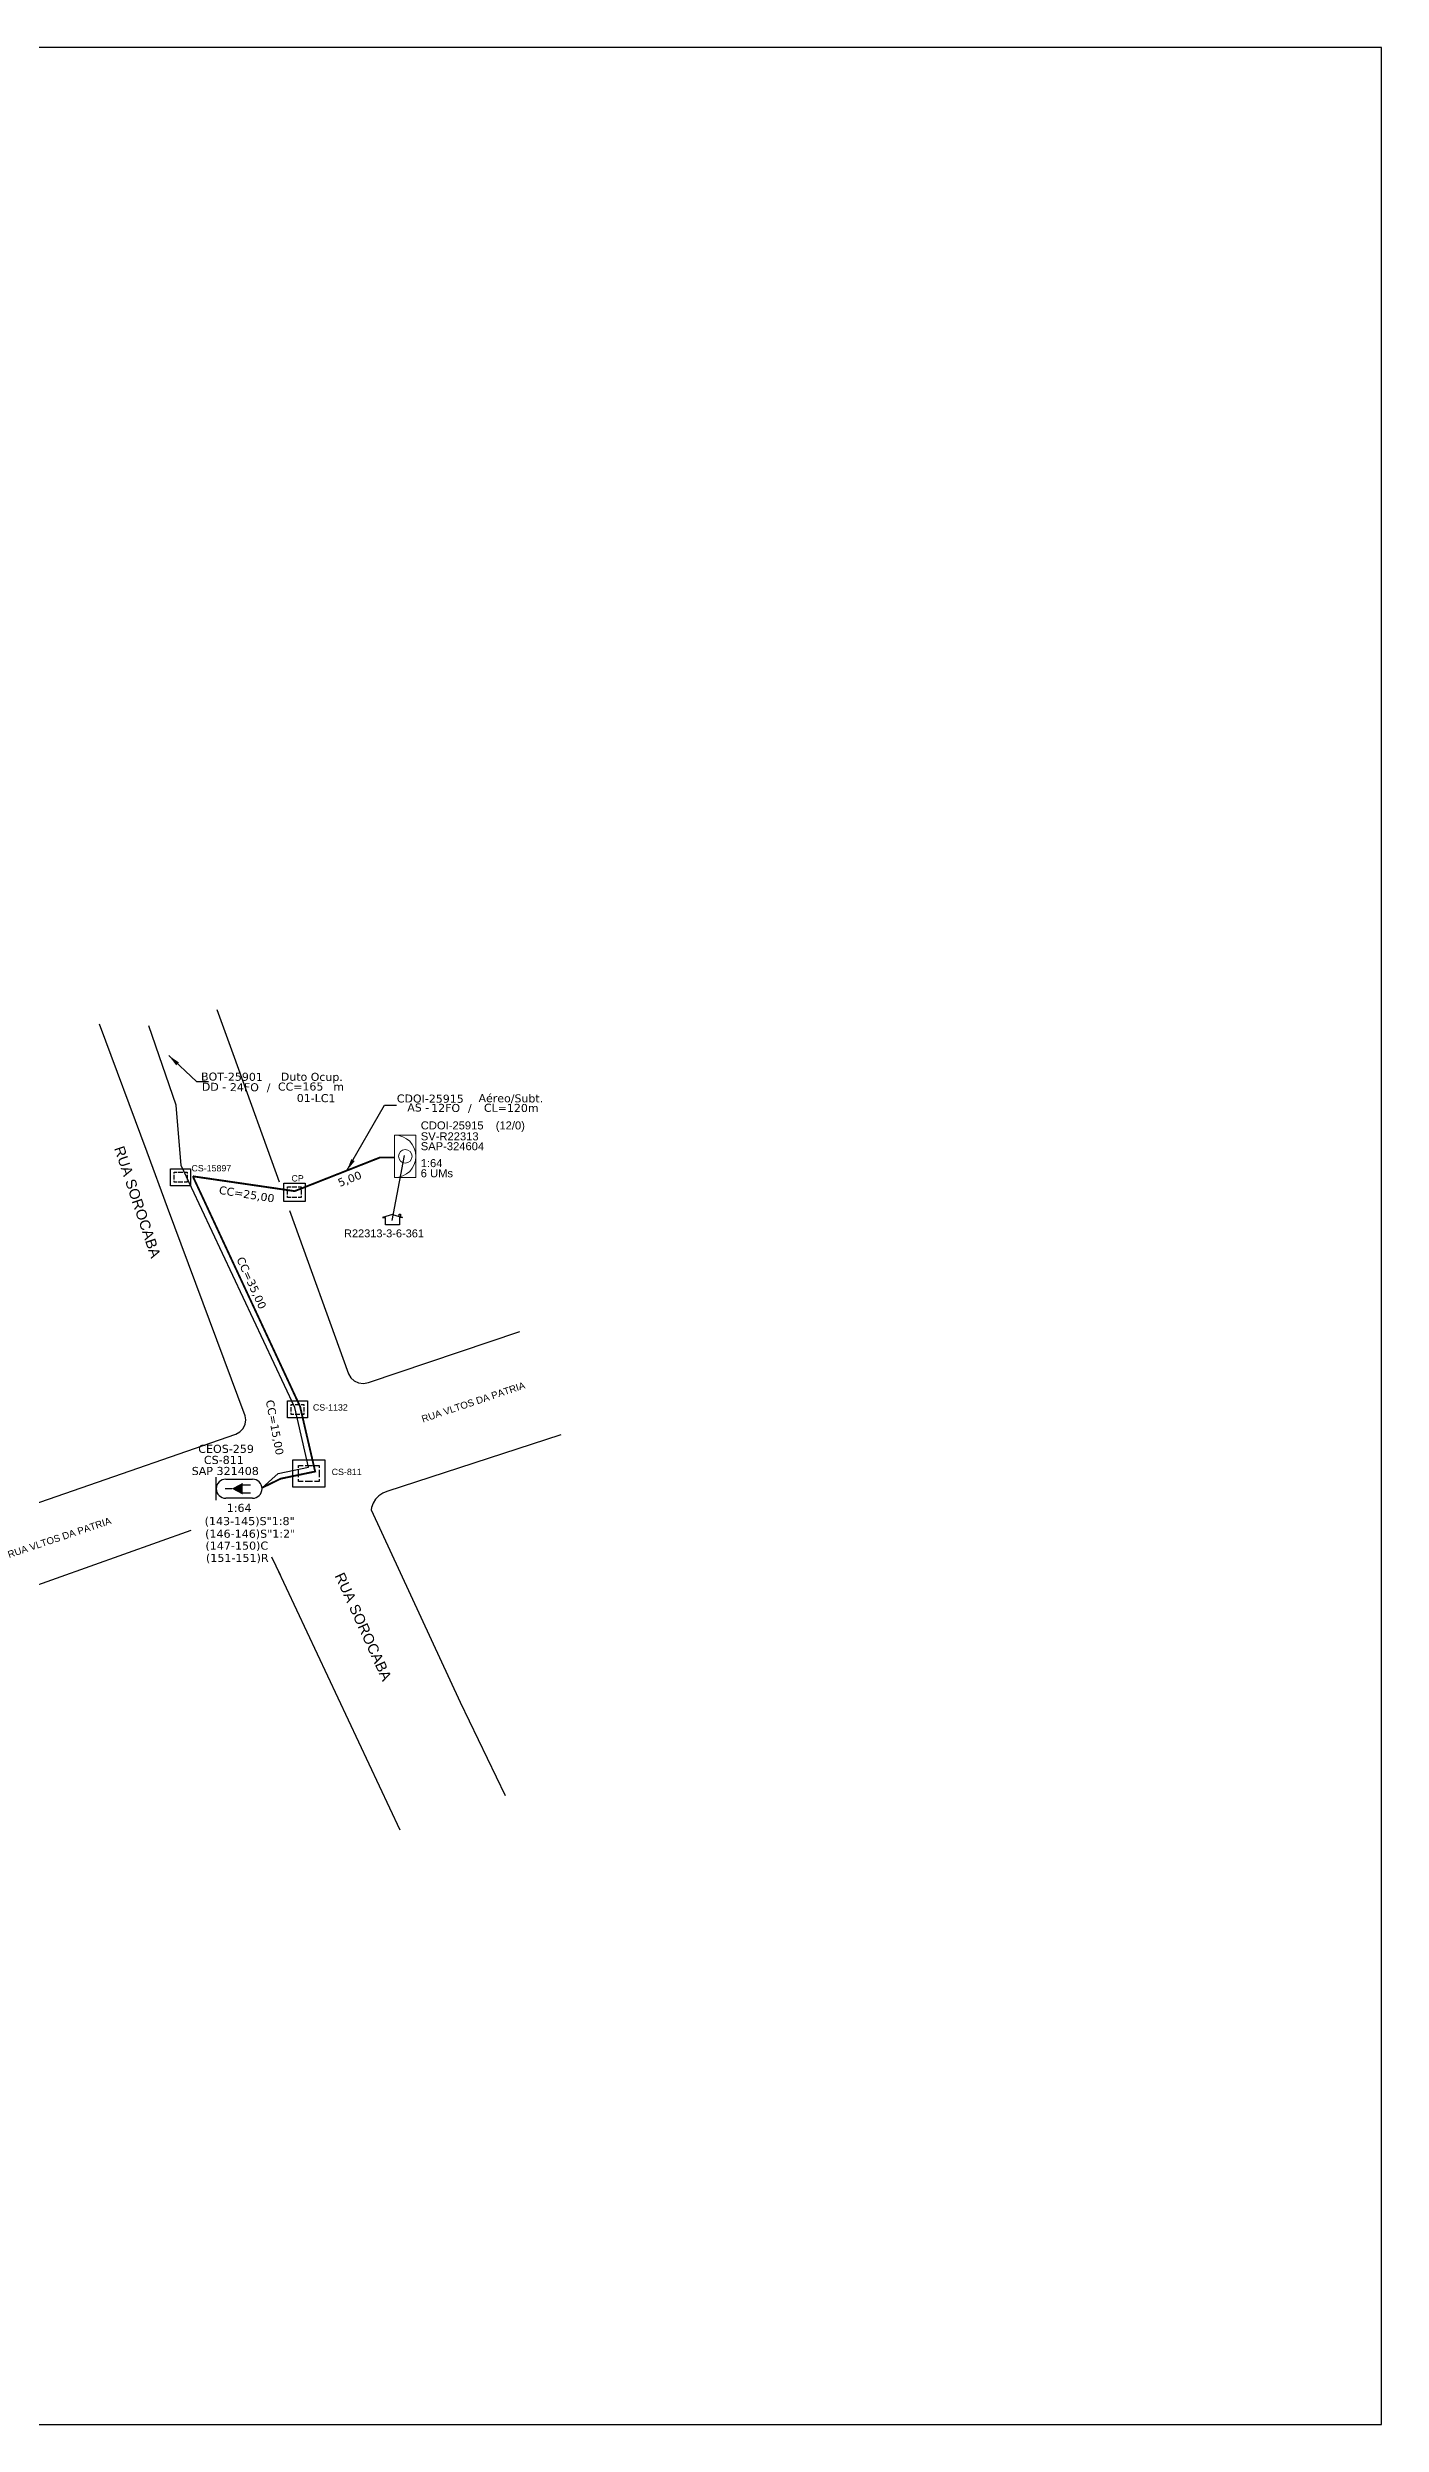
# Model space of a CAD drawing. Extents: x -4 to 837, y 1 to 595.
# Drawn here: x 504 to 837, y 1 to 595 of the extents above; entities that cross this region are included whole.
import ezdxf
from ezdxf.enums import TextEntityAlignment as Align

# ---------------------------------------------------------------- set-up
doc = ezdxf.new("R2010")
doc.units = 0
for name, color, linetype in [('10.1-Caixas Subterrâneas', 5, 'Continuous'), ('20.4-CEOS', 1, 'Continuous'), ('CAP a instalar', 1, 'Continuous'), ('celulas gpon', 7, 'Continuous'), ('label_cabos', 7, 'Continuous'), ('locais', 7, 'Continuous'), ('NOMELOG', 253, 'Continuous'), ('QUADRA', 7, 'Continuous'), ('surveys', 7, 'Continuous')]:
    doc.layers.add(name, color=color, linetype=linetype)
doc.layers.add("20.0-LEGENDA DOS CDO'S", color=1, linetype='Continuous', lineweight=0)
doc.layers.add('20.1-CDO_INTERIOR', color=1, linetype='Continuous', lineweight=0)
doc.layers.add('DROP DE CLIENTE', color=140, linetype='Continuous', plot=False)
doc.styles.add('ARIAL', font='arial.ttf')
doc.styles.add('NORMOGRAFO', font='arial.ttf')
doc.styles.add('siredit', font='verdana.ttf')
doc.linetypes.add('FENCELINE1', pattern='A,0.25,-0.1,[133,ltypeshp.shx,S=0.1,R=0,X=-0.1,Y=0],-0.1,1', length=1.45)
doc.dimstyles.new('CC', dxfattribs={"dimtxt": 1, "dimasz": 2, "dimexe": 0.18, "dimexo": 0.0625, "dimgap": 0.09, "dimtad": 0, "dimdec": 0, "dimrnd": 1, "dimzin": 0, "dimdsep": 46, "dimtxsty": 'siredit', "dimblk": 'NONE', "dimcen": 0, "dimse1": 1, "dimse2": 1, "dimsd1": 1, "dimsd2": 1, "dimclrt": 7, "dimadec": 0, "dimazin": 0, "dimtfac": 1, "dimtdec": 0, "dimtofl": 0, "dimtmove": 0, "dimatfit": 3, "dimfxl": 0, "dimtolj": 1, "dimtzin": 0, "dimarcsym": 0})

# ---------------------------------------------------------------- blocks, each defined once
blk = doc.blocks.new('SURVEY_SURVEY')
for p, q in [((0, 0.0000127), (-0.0000126, 0.000009)), ((-0.0000126, 0.000009), (-0.0000086, 0.000009)), ((-0.0000086, 0), (-0.0000086, 0.000009)), ((0.0000086, 0), (-0.0000086, 0)), ((0, 0.0000127), (0.0000126, 0.000009)), ((0.0000084, 0.0000132), (0.0000098, 0.0000132)), ((0.0000084, 0.0000103), (0.0000084, 0.0000132)), ((0.0000126, 0.000009), (0.0000086, 0.000009)), ((0.0000086, 0.000009), (0.0000086, 0)), ((0.0000098, 0.0000132), (0.0000098, 0.0000099))]:
    blk.add_line(p, q)
blk = doc.blocks.new('MANHOLE_MS')
at = {"color": 0}
for p, q in [((-0.00000604, 0.00000542), (0.00000646, 0.00000542)), ((-0.00000604, -0.00000529), (-0.00000604, 0.00000542)), ((0.00000646, 0.00000542), (0.00000646, -0.00000529)), ((0.00000646, -0.00000529), (-0.00000604, -0.00000529))]:
    blk.add_line(p, q, dxfattribs=at)
for points in [[(-0.00000381, 0.00000234, 0), (-0.00000381, 0.00000319, 0), (-0.00000198, 0.00000319, 0)], [(-0.00000381, -0.00000131, 0), (-0.00000381, 0.00000156, 0)], [(-0.00000121, 0.00000319, 0), (0.00000167, 0.00000319, 0)], [(0.00000244, 0.00000319, 0), (0.00000422, 0.00000319, 0), (0.00000422, 0.00000234, 0)], [(0.00000422, 0.00000156, 0), (0.00000422, -0.00000131, 0)], [(-0.00000198, -0.00000306, 0), (-0.00000381, -0.00000306, 0), (-0.00000381, -0.00000209, 0)], [(0.00000167, -0.00000306, 0), (-0.00000121, -0.00000306, 0)], [(0.00000422, -0.00000209, 0), (0.00000422, -0.00000306, 0), (0.00000244, -0.00000306, 0)]]:
    blk.add_polyline3d(points, dxfattribs=at)
blk = doc.blocks.new('*U66')
at = {"layer": '20.4-CEOS', "color": 7, "style": 'siredit'}
for tag, p in [('FIBRAS_SPLITTER', (0, 0)), ('FIBRAS_TOP_C', (0, -4.13)), ('RESERVA_FINAIS', (0, -5.46))]:
    blk.add_attdef(tag, p, '', height=1.01, dxfattribs=at)
for tag, p, flags in [('ID_ATIVIDADE', (0, -6.77), 3), ('QTDE', (0, -9.4), 1), ('FATOR', (0, -8.09), 1), ('FID', (0, -10.71), 1)]:
    blk.add_attdef(tag, p, '', height=1.01, dxfattribs=dict(at, flags=flags))
blk = doc.blocks.new('*U67')
at = {"layer": '20.4-CEOS', "color": 7, "style": 'siredit'}
blk.add_attdef('FIBRAS_SPLITTER', (0, 0), '', height=1.01, dxfattribs=at)
for tag, p, flags in [('ID_ATIVIDADE', (0, -1.48), 3), ('FATOR', (0, -2.79), 1), ('QTDE', (0, -4.11), 1), ('FID', (0, -5.42), 1)]:
    blk.add_attdef(tag, p, '', height=1.01, dxfattribs=dict(at, flags=flags))
blk = doc.blocks.new('LEGENDA DOS CABOS')
at = {"layer": 'label_cabos', "color": 0, "style": 'siredit'}
for tag, p in [('TIPO_CABO', (2.74, 0.52)), ('ID', (4.24, 1.63)), ('CABO', (6.16, 0.47)), ('/', (9.19, 0.47)), ('METROS', (14.36, 0.47)), ('XX', (14.31, 1.67))]:
    blk.add_attdef(tag, text='', height=1, rotation=359.69, dxfattribs=at).set_placement(p, align=Align.MIDDLE_CENTER)
blk = doc.blocks.new('Inst CB DT OCUP CFOA-SM-DD-G-24')
at = {"layer": 'label_cabos', "color": 0, "style": 'siredit'}
for tag, flags, p in [('ID_ATIVIDADE', 3, (1.31, 2.67)), ('FATOR', 1, (11.56, 2.55))]:
    blk.add_attdef(tag, text='', height=1, rotation=359.69, dxfattribs=dict(at, flags=flags)).set_placement(p, align=Align.MIDDLE_CENTER)
for tag, p in [('TIPO_CABO', (1.11, 0)), ('DESTINO_CABO', (3.13, 1.26)), ('CABO', (4.69, -0.05)), ('/', (7.71, -0.05)), ('LANCE', (10.41, 0.02)), ('TIPO_CABO', (13.11, 1.24)), ('UND', (16.46, 0)), ('FID', (13.65, -1.41))]:
    blk.add_attdef(tag, text='', height=1, rotation=359.69, dxfattribs=at).set_placement(p, align=Align.MIDDLE_CENTER)
blk.add_attdef('QTDE', (11.93, -0.45), '', height=1, rotation=359.69, dxfattribs=at)
blk = doc.blocks.new('_None')

msp = doc.modelspace()

# ---------------------------------------------------------------- linework, layer by layer
for p, q in [((837.17, 595.26), (-3.83, 595.26)), ((837.17, 1.26), (837.17, 595.26)), ((-3.83, 1.26), (837.17, 1.26))]:
    msp.add_line(p, q)
at = {"layer": '20.1-CDO_INTERIOR', "color": 1, "lineweight": 18}
msp.add_lwpolyline([(595.88, 312.85), (595.89, 323.48), (590.57, 323.48), (590.57, 312.86)], close=True, dxfattribs=at)
msp.add_circle((593.23, 318.17), 1.7, dxfattribs=at)
msp.add_arc((590.57, 318.17), 5.31, 269.97241, 89.97241, dxfattribs=at)
at = {"layer": '20.4-CEOS', "color": 5}
for p, q in [((548.36, 237.49), (555.05, 237.49)), ((555.05, 232.72), (548.36, 232.72))]:
    msp.add_line(p, q, dxfattribs=at)
for points in [[(545.98, 232.23), (545.98, 237.98)], [(549.86, 235.11), (548.25, 235.11)], [(552.5, 236.05), (554.53, 236.05)], [(552.5, 234.07), (554.53, 234.07)]]:
    msp.add_lwpolyline(points, dxfattribs=at)
msp.add_lwpolyline([(549.86, 235.11, 0, 2.94, 0), (552.62, 235.11, 2.94, 2.94, 0)], format="xyseb", dxfattribs=at)
for centre, start, end in [((548.36, 235.11), 90, 270), ((555.05, 235.11), 270, 90)]:
    msp.add_arc(centre, 2.38, start, end, dxfattribs=at)
at = {"layer": 'CAP a instalar', "color": 7, "ltscale": 50}
for p, q in [((535.94, 330.98), (529.13, 350.74)), ((537.25, 315.85), (535.94, 330.98)), ((565.61, 255.43), (537.25, 315.85)), ((569.08, 240.53), (565.61, 255.43)), ((557.42, 235.34), (561.45, 238.91)), ((561.45, 238.91), (569.08, 240.53))]:
    msp.add_line(p, q, dxfattribs=at)
at = {"layer": 'CAP a instalar', "color": 10, "linetype": 'FENCELINE1', "ltscale": 7, "const_width": 0.467}
for points in [[(540.13, 313.18), (565.58, 309.47), (586.92, 317.89), (590.57, 317.89)], [(557.42, 235.33), (562.12, 237.62), (570.7, 239.4), (566.93, 255.66), (540.13, 313.18)]]:
    msp.add_lwpolyline(points, dxfattribs=at)
at = {"layer": 'DROP DE CLIENTE'}
msp.add_lwpolyline([(589.98, 302.17), (593.06, 318.41)], dxfattribs=at)
at = {"layer": 'QUADRA', "color": 4}
for points in [[(528.69, 319.2), (516.81, 351.16)], [(550.43, 342.96), (561.68, 311.81)], [(533.83, 305.38), (528.69, 319.2)], [(465.34, 219.08), (550.87, 248.77), (551.91, 249.32), (552.74, 250.16), (553.25, 251.2), (553.4, 252.32), (553.19, 253.31), (533.83, 305.38)], [(564.27, 304.62), (579, 263.82), (579.58, 262.83), (580.47, 262.05), (581.56, 261.57), (582.77, 261.42), (584, 261.65), (621.82, 274.41)], [(632.1, 248.57), (588.58, 234.39), (587.59, 233.98), (586.61, 233.3), (585.8, 232.46), (585.19, 231.48), (584.79, 230.41), (584.73, 229.84)], [(584.73, 229.84), (606.95, 181.75), (618.19, 158.47)], [(539.65, 224.64), (472.27, 200.67)], [(591.97, 149.81), (560.96, 215.77)]]:
    msp.add_lwpolyline(points, dxfattribs=at)
at = {"layer": 'QUADRA'}
for points in [[(546.15, 354.88), (550.43, 342.96)], [(562.02, 213.51), (559.9, 218.03)]]:
    msp.add_lwpolyline(points, dxfattribs=at)

# ---------------------------------------------------------------- block references
at = {"color": 0, "lineweight": 0}
ref = msp.add_blockref('Inst CB DT OCUP CFOA-SM-DD-G-24', (543.65, 335.55), dxfattribs=dict(at, xscale=2, yscale=2, zscale=2))
ref.add_attrib('DESTINO_CABO', 'BOT-25901', dxfattribs={"layer": 'label_cabos', "color": 0, "height": 2, "rotation": 359.69001, "style": 'siredit'}).set_placement((549.91, 338.07), align=Align.MIDDLE_CENTER)
ref.add_attrib('TIPO_CABO', 'Duto Ocup.', dxfattribs={"layer": 'label_cabos', "color": 0, "height": 2, "rotation": 359.69001, "style": 'siredit'}).set_placement((569.87, 338.04), align=Align.MIDDLE_CENTER)
ref.add_attrib('/', '/', dxfattribs={"layer": 'label_cabos', "color": 0, "height": 2, "rotation": 359.69001, "style": 'siredit'}).set_placement((559.08, 335.44), align=Align.MIDDLE_CENTER)
ref.add_attrib('FID', '01-LC1', dxfattribs={"layer": 'label_cabos', "color": 0, "height": 2, "rotation": 359.69001, "style": 'siredit'}).set_placement((570.94, 332.72), align=Align.MIDDLE_CENTER)
ref.add_attrib('LANCE', 'CC=', dxfattribs={"layer": 'label_cabos', "color": 0, "height": 2, "rotation": 359.69001, "style": 'siredit'}).set_placement((564.47, 335.59), align=Align.MIDDLE_CENTER)
ref.add_attrib('UND', 'm', dxfattribs={"layer": 'label_cabos', "color": 0, "height": 2, "rotation": 359.69001, "style": 'siredit'}).set_placement((576.58, 335.55), align=Align.MIDDLE_CENTER)
ref.add_attrib('CABO', '24FO', dxfattribs={"layer": 'label_cabos', "color": 0, "height": 2, "rotation": 359.69001, "style": 'siredit'}).set_placement((553.02, 335.44), align=Align.MIDDLE_CENTER)
ref.add_attrib('TIPO_CABO', 'DD - ', dxfattribs={"layer": 'label_cabos', "color": 0, "height": 2, "rotation": 359.69001, "style": 'siredit'}).set_placement((545.87, 335.54), align=Align.MIDDLE_CENTER)
ref.add_attrib('QTDE', '165', (567.51, 334.64), dxfattribs={"layer": 'label_cabos', "color": 0, "height": 2, "rotation": 359.69001, "style": 'siredit'})
at = {"layer": '20.4-CEOS', "color": 0, "lineweight": 0}
ref = msp.add_blockref('*U66', (543.08, 226.01), dxfattribs=dict(at, xscale=2, yscale=2, zscale=2))
ref.add_attrib('FIBRAS_SPLITTER', '(143-145)S"1:8"', (543.08, 226.01), dxfattribs={"color": 7, "height": 2.0194, "style": 'siredit'})
ref.add_attrib('FIBRAS_TOP_C', '(147-150)C', (543.29, 219.87), dxfattribs={"color": 7, "height": 2.019, "style": 'siredit'})
ref.add_attrib('RESERVA_FINAIS', '(151-151)R', (543.41, 216.81), dxfattribs={"color": 7, "height": 2.019, "style": 'siredit'})
at = {"layer": '20.4-CEOS', "color": 0, "lineweight": 0, "xscale": 2, "yscale": 2, "zscale": 2}
msp.add_blockref('*U67', (543.21, 222.85), dxfattribs=at).add_auto_attribs({'FIBRAS_SPLITTER': '(146-146)S"1:2"'})
at = {"layer": 'label_cabos', "color": 0, "lineweight": 0, "xscale": 2, "yscale": 2, "zscale": 2}
msp.add_blockref('LEGENDA DOS CABOS', (590.99, 329.33), dxfattribs=at).add_auto_attribs({'ID': 'CDOI-25915', 'CABO': '12FO', 'METROS': 'CL=120m', 'XX': 'Aéreo/Subt.', '/': '/', 'TIPO_CABO': 'AS -'})
at = {"layer": 'locais', "color": 30}
for p, xscale, yscale, zscale in [((536.99, 312.91), 400000, 400000, 400000), ((565.43, 309.16), 426984.0733844976, 426984.0733844976, 426984.0733844976), ((566.2, 254.9), 400000, 400000, 400000), ((568.97, 238.85), 640000, 640000, 640000)]:
    msp.add_blockref('MANHOLE_MS', p, dxfattribs=dict(at, xscale=xscale, yscale=yscale, zscale=zscale))
at = {"layer": 'surveys', "color": 255, "xscale": 200000, "yscale": 200000, "zscale": 200000}
msp.add_blockref('SURVEY_SURVEY', (590.03, 301.08), dxfattribs=at)

# ---------------------------------------------------------------- texts
at = {"style": 'ARIAL'}
msp.add_text('R22313-3-6-361', height=1.9641, rotation=359.96712, dxfattribs=at).set_placement((577.92, 297.94))
at = {"layer": '10.1-Caixas Subterrâneas', "color": 30, "style": 'ARIAL'}
for s, p in [('CS-15897', (539.79, 314.4)), ('CP', (564.78, 311.88)), ('CS-1132', (570.14, 254.63)), ('CS-811', (574.83, 238.51))]:
    msp.add_text(s, height=1.581, dxfattribs=at).set_placement(p)
at = {"layer": "20.0-LEGENDA DOS CDO'S", "color": 1, "style": 'ARIAL'}
for s, p in [('CDOI-25915', (597.1, 324.9)), ('SAP-324604', (597.09, 319.7)), ('SV-R22313', (597.1, 322.17)), ('6 UMs', (597.08, 312.94)), ('1:64', (597.08, 315.47))]:
    msp.add_text(s, height=2, rotation=359.97241, dxfattribs=at).set_placement(p)
msp.add_text('        (12/0)', height=2, rotation=359.97241, dxfattribs=at).set_placement((616.37, 324.89), align=Align.CENTER)
at = {"layer": '20.4-CEOS', "color": 5, "style": 'siredit'}
for s, p in [('CEOS-259', (548.45, 246.08)), ('SAP 321408', (548.24, 240.55)), ('CS-811', (547.89, 243.31)), ('1:64', (551.71, 231.33))]:
    msp.add_text(s, height=2.019, dxfattribs=at).set_placement(p, align=Align.TOP_CENTER)
at = {"layer": 'celulas gpon', "color": 3, "style": 'siredit'}
for s, rotation, p in [('CC=25,00', 350.9758, (546.55, 308.81)), ('5,00', 21.32197, (576.85, 310.51)), ('CC=35,00', 294.53508, (551, 292.48)), ('CC=15,00', 280.55831, (558.37, 257.11))]:
    msp.add_text(s, height=2, rotation=rotation, dxfattribs=at).set_placement(p)
at = {"layer": 'NOMELOG', "color": 0, "attachment_point": 1, "style": 'NORMOGRAFO'}
for s, insert, char_height, width, rotation in [('\\fArial|b0|i0|c0|p34;\\W1.0000000000;\\T1.0000000000;\\o\\lRUA SOROCABA', (522.89, 321.02), 2.595, 47.9527, 288.51757), ('\\fArial|b0|i0|c0|p34;\\W1.0000000000;\\T1.0000000000;\\o\\lRUA VLTOS DA PATRIA', (597.09, 253.27), 1.7277, 31.9263, 18.51757), ('\\fArial|b0|i0|c0|p34;\\W1.0000000000;\\T1.0000000000;\\o\\lRUA VLTOS DA PATRIA', (493.67, 219.41), 1.7277, 31.9263, 18.51757), ('\\fArial|b0|i0|c0|p34;\\W1.0000000000;\\T1.0000000000;\\o\\lRUA SOROCABA', (577.89, 214.46), 2.595, 47.9527, 294.37524)]:
    msp.add_mtext(s, dxfattribs=dict(at, insert=insert, char_height=char_height, width=width, rotation=rotation))

# ---------------------------------------------------------------- leaders
at = {"layer": 'label_cabos'}
for points in [[(534.13, 343.33), (541.02, 336.84), (544.02, 336.85)], [(578.66, 314.63), (588.03, 330.93), (591.03, 330.94)]]:
    msp.add_leader(points, dimstyle='CC', override={"dimasz": 3, "dimgap": 0.09, "dimtad": 0}, dxfattribs=at)

doc.saveas('drawing.dxf')
